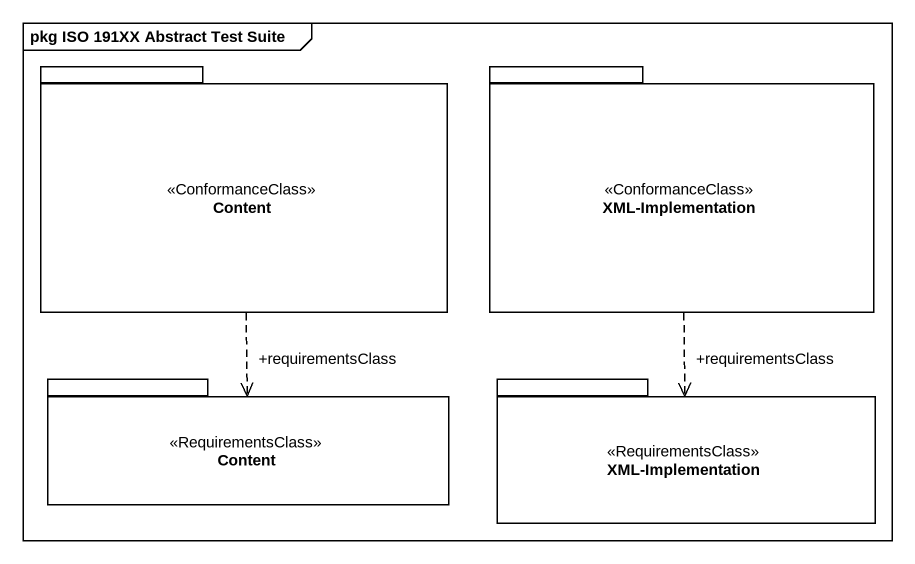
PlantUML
@startuml
mainframe pkg ISO 191XX Abstract Test Suite
package Content <<ConformanceClass>> {
}
package "XML-Implementation" as XML_Implementation <<ConformanceClass>> {
}
package "Content" as Content_2 <<RequirementsClass>> {
}
package "XML-Implementation" as XML_Implementation_2 <<RequirementsClass>> {
}
Content ..> "+requirementsClass" Content_2
XML_Implementation ..> "+requirementsClass" XML_Implementation_2
@enduml
